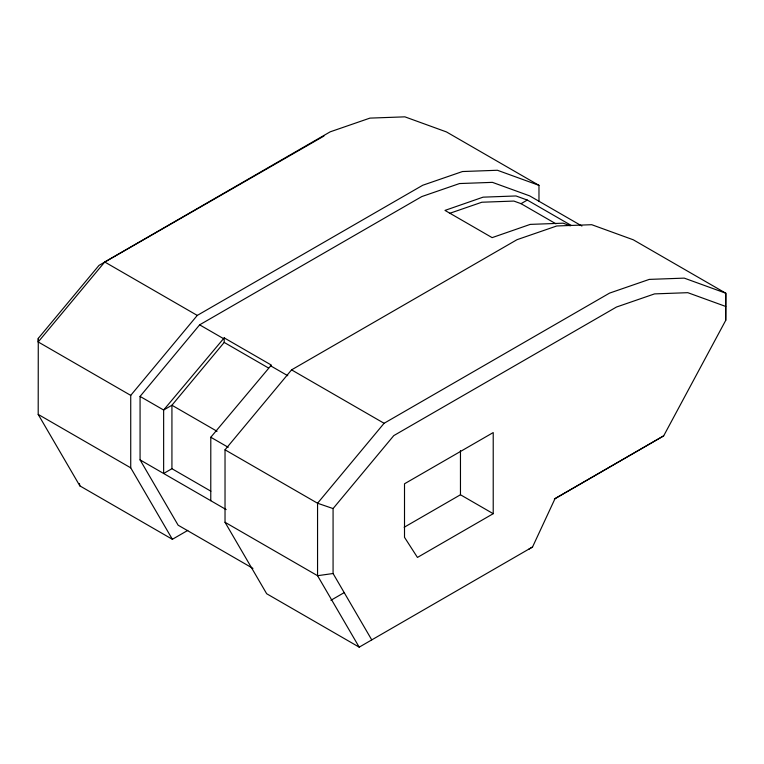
<?xml version="1.0" encoding="UTF-8"?>
<svg xmlns="http://www.w3.org/2000/svg" width="764" height="764" viewBox="0 0 764 764"><rect width="100%" height="100%" fill="white"/><g stroke="black" fill="none" stroke-linecap="round" stroke-linejoin="round"><path stroke-width="1.15" d="M210.768 500.706L210.797 437.247L271.354 365.096L224.196 337.869L163.639 410.02L163.639 473.489L171.929 468.704L210.864 491.185M725.724 320.355L725.8 293.214L633.27 239.791L591.718 224.702L556.765 225.972L517.018 239.686L291.562 369.862L225.027 449.815L225.027 522.28L266.665 593.733L359.195 647.156L532.546 546.986L555.046 498.577L663.677 435.862L725.724 320.355L725.8 293.214L684.248 278.125L649.295 279.395L609.557 293.109L384.091 423.285L317.557 503.237L317.557 575.703L359.195 647.156M187.791 530.397L172.377 539.298L130.73 467.835L130.73 395.38L38.2 341.957L38.276 338.366L98.986 265.404L323.936 136.049M38.2 341.957L104.735 261.995L330.201 131.828L369.938 118.114L404.891 116.844L446.443 131.924L538.973 185.346L538.973 201.295M130.73 395.38L197.265 315.417L422.731 185.251L462.468 171.537L497.421 170.267L538.973 185.346M252.951 568.387L178.127 525.193L140.07 459.88L140.07 396.411L199.633 324.843L421.795 196.568L459.527 183.551L492.417 182.357L529.633 195.861L581.91 226.039M224.196 337.869L224.196 342.425L171.929 405.235L163.639 410.02L140.07 396.411M371.724 639.831L333.075 573.516L333.075 508.566L393.785 435.604L616.5 307.023L654.557 293.892L687.791 292.679L725.724 306.45M528.784 549.249L532.546 546.986M663.677 435.862L554.368 499.064M449.442 213.414L481.855 202.231L513.876 201.066L521.048 203.673L527.294 200.063L571.376 225.514M404.146 527.284L460.463 494.766L493.219 513.685L493.219 432.567L404.509 483.784L404.509 537.321L417.45 557.433L493.219 513.685M330.917 600.284L344.354 592.53M333.075 573.516L317.557 575.703L225.027 522.28M333.075 508.566L317.557 503.237L225.027 449.815M527.294 200.063L515.986 195.956L483.096 197.16L444.973 210.406L492.131 237.633L530.254 224.387L563.144 223.183L570.345 225.8M521.048 203.673L555.905 223.795M104.735 261.995L197.265 315.417M291.562 369.862L384.091 423.285M199.633 324.843L223.193 338.442M270.351 365.669L287.77 375.726M224.196 342.425L268.279 367.876M217.033 431.278L171.929 405.235L171.929 468.704M210.797 437.247L228.216 447.303M140.07 459.88L226.154 509.588M38.276 338.366L38.2 414.413L130.73 467.835M38.2 414.413L79.848 485.875L172.377 539.298M79.427 483.555L79.848 485.875M460.463 450.636L460.463 494.766"/></g></svg>
